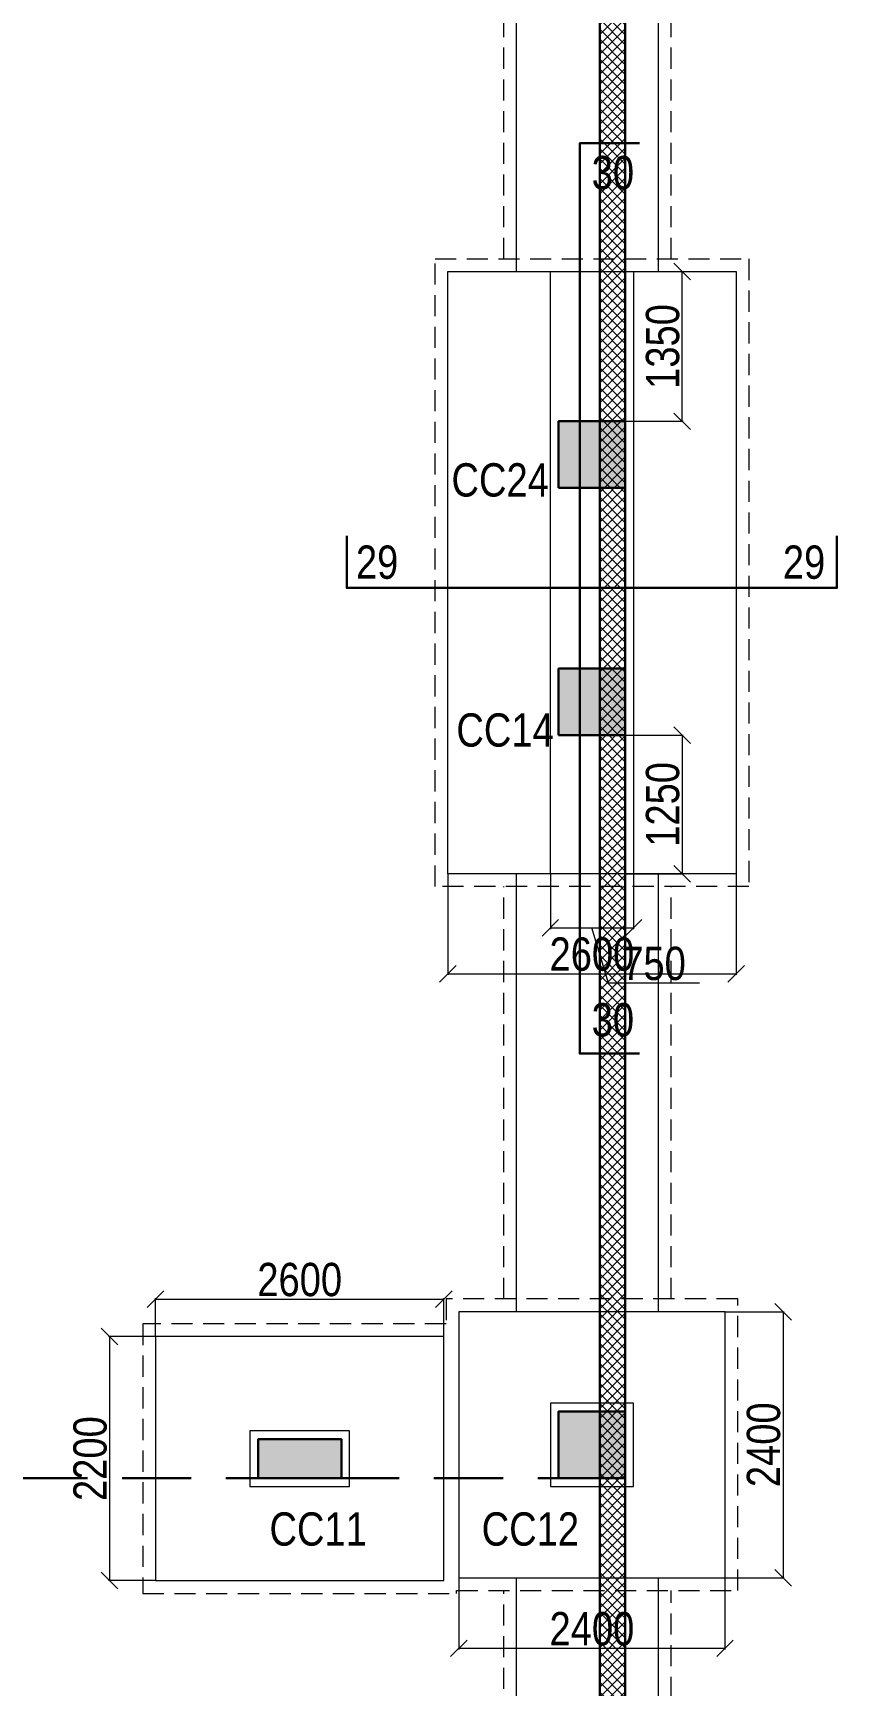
# Model space of a CAD drawing. Header units: millimetres. Extents: x 1112055 to 3390982, y -148532 to 766891.
# Drawn here: x 2043094 to 2050344, y 677637 to 692544 of the extents above; entities that cross this region are included whole.
import ezdxf

# ---------------------------------------------------------------- set-up
doc = ezdxf.new("R2010")
doc.units = ezdxf.units.MM
doc.header["$PDMODE"] = 35
doc.header["$PDSIZE"] = -25
doc.linetypes.add('DASHED2', pattern=[0.375, 0.25, -0.125])
doc.linetypes.add('Hidden', pattern=[9.525, 6.35, -3.175])
for name, color, linetype, lineweight in [('B COL. NO.', 3, 'Continuous', 20), ('B FINAL COLUMN', 1, 'Continuous', 30), ('B FOOTING', 49, 'Continuous', 20), ('B FOOTING DIM', 234, 'Continuous', 9), ('B HATCH', 250, 'Continuous', 0), ('B P.C.C', 251, 'Continuous', 0)]:
    doc.layers.add(name, color=color, linetype=linetype, lineweight=lineweight)
doc.layers.add('B Pedestal', color=7, linetype='Continuous', lineweight=9, true_color=0x5c8948)
doc.layers.add('B-COL HT', color=7, linetype='Continuous', lineweight=0, true_color=0x4e4f45)
doc.styles.add('SWINC', font='swissc.ttf')
doc.dimstyles.new('BHOOMI', dxfattribs={"dimtxt": 230, "dimasz": 150, "dimexe": 10, "dimexo": 0, "dimgap": 25, "dimtad": 1, "dimdec": 0, "dimzin": 0, "dimdsep": 46, "dimtxsty": 'SWINC', "dimblk": 'OBLIQUE', "dimcen": 0.09, "dimclrd": 250, "dimclre": 250, "dimclrt": 256, "dimaunit": 1, "dimadec": 3, "dimazin": 0, "dimtfac": 1, "dimtdec": 0, "dimtofl": 0, "dimtmove": 1, "dimatfit": 3, "dimfxl": 100, "dimtolj": 1, "dimtzin": 0, "dimlwd": 9, "dimlwe": 5, "dimarcsym": 0})

# ---------------------------------------------------------------- blocks, each defined once
blk = doc.blocks.new('_Oblique')
at = {"color": 0, "linetype": 'ByBlock', "lineweight": -2}
blk.add_line((-0.5, -0.5), (0.5, 0.5), dxfattribs=at)
blk = doc.blocks.new('*D2987')
at = {"layer": 'B FOOTING DIM', "color": 250, "lineweight": 5, "ltscale": 0.5, "transparency": 16777216}
for p, q in [((2044199, 680787), (2044199, 681135)), ((2044199, 681125), (2046799, 681125)), ((2046799, 680787), (2046799, 681135))]:
    blk.add_line(p, q, dxfattribs=at)
at = {"layer": 'Defpoints', "color": 0, "transparency": 16777216}
for p in [(2046799, 681125), (2044199, 680787), (2046799, 680787)]:
    blk.add_point(p, dxfattribs=at)
at = {"layer": 'B FOOTING DIM', "color": 250, "lineweight": 5, "transparency": 16777216, "xscale": 150, "yscale": 150, "zscale": 150, "rotation": 180}
blk.add_blockref('_Oblique', (2044199, 681125), dxfattribs=at)
at = {"layer": 'B FOOTING DIM', "color": 250, "lineweight": 5, "transparency": 16777216, "xscale": 150, "yscale": 150, "zscale": 150}
blk.add_blockref('_Oblique', (2046799, 681125), dxfattribs=at)
at = {"layer": 'B FOOTING DIM', "transparency": 16777216, "insert": (2045499, 681300), "char_height": 300, "attachment_point": 5, "style": 'SWINC'}
blk.add_mtext('\\A1;2600', dxfattribs=at)
blk = doc.blocks.new('*D2988')
at = {"layer": 'B FOOTING DIM', "color": 250, "lineweight": 5, "ltscale": 0.5, "transparency": 16777216}
for p, q in [((2044199, 680787), (2043775, 680787)), ((2043785, 680787), (2043785, 678587)), ((2044199, 678587), (2043775, 678587))]:
    blk.add_line(p, q, dxfattribs=at)
at = {"layer": 'Defpoints', "color": 0, "transparency": 16777216}
for p in [(2044199, 680787), (2043785, 678587), (2044199, 678587)]:
    blk.add_point(p, dxfattribs=at)
at = {"layer": 'B FOOTING DIM', "color": 250, "lineweight": 5, "transparency": 16777216, "xscale": 150, "yscale": 150, "zscale": 150}
for p, rotation in [((2043785, 680787), 90), ((2043785, 678587), 270)]:
    blk.add_blockref('_Oblique', p, dxfattribs=dict(at, rotation=rotation))
at = {"layer": 'B FOOTING DIM', "transparency": 16777216, "insert": (2043610, 679687), "char_height": 300, "attachment_point": 5, "rotation": 90, "style": 'SWINC'}
blk.add_mtext('\\A1;2200', dxfattribs=at)
blk = doc.blocks.new('*D2989')
at = {"layer": 'B FOOTING DIM', "color": 250, "lineweight": 5, "ltscale": 0.5, "transparency": 16777216}
for p, q in [((2046934, 678612), (2046934, 677966)), ((2049334, 678612), (2049334, 677966)), ((2046934, 677976), (2049334, 677976))]:
    blk.add_line(p, q, dxfattribs=at)
at = {"layer": 'Defpoints', "color": 0, "transparency": 16777216}
for p in [(2046934, 678612), (2049334, 678612), (2049334, 677976)]:
    blk.add_point(p, dxfattribs=at)
at = {"layer": 'B FOOTING DIM', "color": 250, "lineweight": 5, "transparency": 16777216, "xscale": 150, "yscale": 150, "zscale": 150, "rotation": 180}
blk.add_blockref('_Oblique', (2046934, 677976), dxfattribs=at)
at = {"layer": 'B FOOTING DIM', "color": 250, "lineweight": 5, "transparency": 16777216, "xscale": 150, "yscale": 150, "zscale": 150}
blk.add_blockref('_Oblique', (2049334, 677976), dxfattribs=at)
at = {"layer": 'B FOOTING DIM', "transparency": 16777216, "insert": (2048134, 678151), "char_height": 300, "attachment_point": 5, "style": 'SWINC'}
blk.add_mtext('\\A1;2400', dxfattribs=at)
blk = doc.blocks.new('*D2990')
at = {"layer": 'B FOOTING DIM', "color": 250, "lineweight": 5, "ltscale": 0.5, "transparency": 16777216}
for p, q in [((2049334, 681012), (2049868, 681012)), ((2049858, 681012), (2049858, 678612)), ((2049334, 678612), (2049868, 678612))]:
    blk.add_line(p, q, dxfattribs=at)
at = {"layer": 'Defpoints', "color": 0, "transparency": 16777216}
for p in [(2049334, 681012), (2049334, 678612), (2049858, 678612)]:
    blk.add_point(p, dxfattribs=at)
at = {"layer": 'B FOOTING DIM', "color": 250, "lineweight": 5, "transparency": 16777216, "xscale": 150, "yscale": 150, "zscale": 150}
for p, rotation in [((2049858, 681012), 90), ((2049858, 678612), 270)]:
    blk.add_blockref('_Oblique', p, dxfattribs=dict(at, rotation=rotation))
at = {"layer": 'B FOOTING DIM', "transparency": 16777216, "insert": (2049683, 679812), "char_height": 300, "attachment_point": 5, "rotation": 90, "style": 'SWINC'}
blk.add_mtext('\\A1;2400', dxfattribs=at)
blk = doc.blocks.new('*D2526')
at = {"layer": 'B FOOTING DIM', "color": 250, "lineweight": 5, "ltscale": 0.5, "transparency": 16777216}
for p, q in [((2047759, 684962), (2047759, 684463)), ((2048509, 684962), (2048509, 684463)), ((2047759, 684473), (2048509, 684473)), ((2048283, 683976), (2048134, 684473)), ((2049105, 683976), (2048283, 683976))]:
    blk.add_line(p, q, dxfattribs=at)
at = {"layer": 'Defpoints', "color": 0, "transparency": 16777216}
for p in [(2047759, 684962), (2048509, 684962), (2048509, 684473)]:
    blk.add_point(p, dxfattribs=at)
at = {"layer": 'B FOOTING DIM', "color": 250, "lineweight": 5, "transparency": 16777216, "xscale": 150, "yscale": 150, "zscale": 150, "rotation": 180}
blk.add_blockref('_Oblique', (2047759, 684473), dxfattribs=at)
at = {"layer": 'B FOOTING DIM', "color": 250, "lineweight": 5, "transparency": 16777216, "xscale": 150, "yscale": 150, "zscale": 150}
blk.add_blockref('_Oblique', (2048509, 684473), dxfattribs=at)
at = {"layer": 'B FOOTING DIM', "transparency": 16777216, "insert": (2048694, 684151), "char_height": 300, "attachment_point": 5, "style": 'SWINC'}
blk.add_mtext('\\A1;750', dxfattribs=at)
blk = doc.blocks.new('*D2527')
at = {"layer": 'B FOOTING DIM', "color": 250, "lineweight": 5, "ltscale": 0.5, "transparency": 16777216}
for p, q in [((2046834, 684962), (2046834, 684050)), ((2049434, 684962), (2049434, 684050)), ((2046834, 684060), (2049434, 684060))]:
    blk.add_line(p, q, dxfattribs=at)
at = {"layer": 'Defpoints', "color": 0, "transparency": 16777216}
for p in [(2046834, 684962), (2049434, 684962), (2049434, 684060)]:
    blk.add_point(p, dxfattribs=at)
at = {"layer": 'B FOOTING DIM', "color": 250, "lineweight": 5, "transparency": 16777216, "xscale": 150, "yscale": 150, "zscale": 150, "rotation": 180}
blk.add_blockref('_Oblique', (2046834, 684060), dxfattribs=at)
at = {"layer": 'B FOOTING DIM', "color": 250, "lineweight": 5, "transparency": 16777216, "xscale": 150, "yscale": 150, "zscale": 150}
blk.add_blockref('_Oblique', (2049434, 684060), dxfattribs=at)
at = {"layer": 'B FOOTING DIM', "transparency": 16777216, "insert": (2048134, 684235), "char_height": 300, "attachment_point": 5, "style": 'SWINC'}
blk.add_mtext('\\A1;2600', dxfattribs=at)
blk = doc.blocks.new('*D2528')
at = {"layer": 'B FOOTING DIM', "color": 250, "lineweight": 5, "ltscale": 0.5, "transparency": 16777216}
for p, q in [((2048434, 690392), (2048958, 690392)), ((2048948, 689042), (2048948, 690392)), ((2048434, 689042), (2048958, 689042))]:
    blk.add_line(p, q, dxfattribs=at)
at = {"layer": 'Defpoints', "color": 0, "transparency": 16777216}
for p in [(2048434, 690392), (2048948, 690392), (2048434, 689042)]:
    blk.add_point(p, dxfattribs=at)
at = {"layer": 'B FOOTING DIM', "color": 250, "lineweight": 5, "transparency": 16777216, "xscale": 150, "yscale": 150, "zscale": 150}
for p, rotation in [((2048948, 690392), 90), ((2048948, 689042), 270)]:
    blk.add_blockref('_Oblique', p, dxfattribs=dict(at, rotation=rotation))
at = {"layer": 'B FOOTING DIM', "transparency": 16777216, "insert": (2048773, 689717), "char_height": 300, "attachment_point": 5, "rotation": 90, "style": 'SWINC'}
blk.add_mtext('\\A1;1350', dxfattribs=at)
blk = doc.blocks.new('*D2529')
at = {"layer": 'B FOOTING DIM', "color": 250, "lineweight": 5, "ltscale": 0.5, "transparency": 16777216}
for p, q in [((2048434, 686212), (2048958, 686212)), ((2048948, 686212), (2048948, 684962)), ((2048434, 684962), (2048958, 684962))]:
    blk.add_line(p, q, dxfattribs=at)
at = {"layer": 'Defpoints', "color": 0, "transparency": 16777216}
for p in [(2048434, 686212), (2048434, 684962), (2048948, 684962)]:
    blk.add_point(p, dxfattribs=at)
at = {"layer": 'B FOOTING DIM', "color": 250, "lineweight": 5, "transparency": 16777216, "xscale": 150, "yscale": 150, "zscale": 150}
for p, rotation in [((2048948, 686212), 90), ((2048948, 684962), 270)]:
    blk.add_blockref('_Oblique', p, dxfattribs=dict(at, rotation=rotation))
at = {"layer": 'B FOOTING DIM', "transparency": 16777216, "insert": (2048773, 685587), "char_height": 300, "attachment_point": 5, "rotation": 90, "style": 'SWINC'}
blk.add_mtext('\\A1;1250', dxfattribs=at)

msp = doc.modelspace()

# ---------------------------------------------------------------- hatches: boundary and pattern name
at = {"layer": 'B HATCH', "lineweight": 0}
h = msp.add_hatch(dxfattribs=at)
h.set_pattern_fill('ANSI37', color=250, scale=20, style=0)
h.set_pattern_definition([(45, (271573.584, 205286.05), (-44.9012806, 44.9012806), []), (135, (271573.584, 205286.05), (-44.9012806, -44.9012806), [])])
h.paths.add_polyline_path([(2048204.1, 723875.9), (2048204.1, 727418.8), (2041029.1, 727292.9), (2041029.1, 723876.1)], flags=16)
h.paths.add_polyline_path([(2022340.1, 724422.7), (2027289.1, 724422.7), (2027289.1, 727051.5), (2022340.1, 726964.7)], flags=16)
h.paths.add_polyline_path([(2029179.1, 727085), (2029629.1, 727092.9), (2029629.1, 723875.7), (2029179.1, 723875.7)], flags=16)
h.paths.add_polyline_path([(1985114.1, 723607.5), (1985114.1, 614861.9), (2035574.1, 614861.9), (2035574.1, 654741.9), (2048204.1, 654741.9), (2048204.1, 723645.9), (2029165.7, 723646.5), (2029165.7, 720986.9), (2028949.1, 720986.9), (2028949.1, 727080.9), (2027519.1, 727055.8), (2027519.1, 720986.9), (2027289.1, 720986.9), (2027289.1, 724192.7), (2017838.1, 724192.7), (2017838.1, 723607.5)], flags=16)
h.paths.add_polyline_path([(2040803.8, 727289), (2040803.8, 723876.1), (2033374.1, 723876.4), (2033374.1, 727158.6)], flags=16)
h.paths.add_polyline_path([(2029859.1, 723876.5), (2029859.1, 727096.9), (2033144.1, 727154.5), (2033144.1, 723876.4)], flags=16)
h.paths.add_polyline_path([(2017608.1, 723837.5), (1984884.1, 723837.5), (1984884.1, 614631.9), (2035804.1, 614631.9), (2035804.1, 654511.9), (2048434.1, 654511.9), (2048434.1, 727652.9), (2022110.1, 727190.9), (2022110.1, 724422.7), (2017608.1, 724422.7)])
at = {"layer": 'B-COL HT', "lineweight": 0}
h = msp.add_hatch(color=250, dxfattribs=at)
h.dxf.hatch_style = 1
h.paths.add_polyline_path([(2047834.1, 688441.9), (2048434.1, 688441.9), (2048434.1, 689041.9), (2047834.1, 689041.9)])
h = msp.add_hatch(color=250, dxfattribs=at)
h.dxf.hatch_style = 1
h.paths.add_polyline_path([(2047834.1, 686211.9), (2048434.1, 686211.9), (2048434.1, 686811.9), (2047834.1, 686811.9)])
h = msp.add_hatch(color=250, dxfattribs=at)
h.dxf.hatch_style = 1
h.paths.add_polyline_path([(2047834.1, 679511.9), (2048434.1, 679511.9), (2048434.1, 680111.9), (2047834.1, 680111.9)])
h = msp.add_hatch(color=250, dxfattribs=at)
h.dxf.hatch_style = 1
h.paths.add_polyline_path([(2045124.2, 679511.9), (2045874.3, 679511.9), (2045874.3, 679861.9), (2045124.2, 679861.9)])

# ---------------------------------------------------------------- linework, layer by layer
at = {"color": 16, "linetype": 'DASHED2', "lineweight": 30, "ltscale": 2500}
msp.add_lwpolyline([(1996084.1, 679511.9), (2048434.1, 679511.9), (2048434.1, 721356.9), (1996084.1, 721356.9)], close=True, dxfattribs=at)
at = {"color": 6, "lineweight": 30}
for points in [[(2048563.5, 691550), (2048023.5, 691550), (2048023.5, 683340), (2048563.5, 683340)], [(2045923.5, 688010), (2045923.5, 687540), (2050343.5, 687540), (2050343.5, 688010)]]:
    msp.add_lwpolyline(points, dxfattribs=at)
at = {"layer": 'B FINAL COLUMN', "color": 16, "lineweight": 30}
msp.add_lwpolyline([(2017608.1, 723837.5), (1984884.1, 723837.5), (1984884.1, 614631.9), (2035804.1, 614631.9), (2035804.1, 654511.9), (2048434.1, 654511.9), (2048434.1, 727652.9), (2022110.1, 727190.9), (2022110.1, 724422.7), (2017608.1, 724422.7), (2017608.1, 723837.5)], dxfattribs=at)
msp.add_lwpolyline([(1985114.1, 614861.9), (2035574.1, 614861.9), (2035574.1, 654741.9), (2048204.1, 654741.9), (2048204.1, 723645.9), (2029165.7, 723646.5), (2029165.7, 720986.9), (2028949.1, 720986.9), (2028949.1, 727080.9), (2027519.1, 727055.8), (2027519.1, 720986.9), (2027289.1, 720986.9), (2027289.1, 724192.7), (2017838.1, 724192.7), (2017838.1, 723607.5), (1985114.1, 723607.5)], close=True, dxfattribs=at)
at = {"layer": 'B FINAL COLUMN'}
for points in [[(2047834.1, 688441.9), (2048434.1, 688441.9), (2048434.1, 689041.9), (2047834.1, 689041.9)], [(2047834.1, 686211.9), (2048434.1, 686211.9), (2048434.1, 686811.9), (2047834.1, 686811.9)], [(2047834.1, 679511.9), (2048434.1, 679511.9), (2048434.1, 680111.9), (2047834.1, 680111.9)], [(2045124.2, 679511.9), (2045874.3, 679511.9), (2045874.3, 679861.9), (2045124.2, 679861.9)]]:
    msp.add_lwpolyline(points, close=True, dxfattribs=at)
at = {"layer": 'B FOOTING'}
for points in [[(2047454.1, 690391.9), (2047454.1, 695186.9)], [(2048734.1, 690391.9), (2048734.1, 695186.9)], [(2047454.1, 681011.9), (2047454.1, 684961.9)], [(2048734.1, 681011.9), (2048734.1, 684961.9)], [(2013084.1, 614331.9), (2036104.1, 614331.9), (2036104.1, 654211.9), (2048734.1, 654211.9), (2048734.1, 678611.9)], [(2013084.1, 615611.9), (2034824.1, 615611.9), (2034824.1, 655491.9), (2047454.1, 655491.9), (2047454.1, 678611.9)]]:
    msp.add_lwpolyline(points, dxfattribs=at)
for points in [[(2046834.1, 690391.9), (2049434.1, 690391.9), (2049434.1, 684961.9), (2046834.1, 684961.9)], [(2046934.1, 678611.9), (2049334.1, 678611.9), (2049334.1, 681011.9), (2046934.1, 681011.9)], [(2044199.2, 680786.9), (2044199.2, 678586.9), (2046799.2, 678586.9), (2046799.2, 680786.9)]]:
    msp.add_lwpolyline(points, close=True, dxfattribs=at)
at = {"layer": 'B P.C.C', "color": 250, "linetype": 'Hidden', "lineweight": 0, "ltscale": 30}
for points in [[(2047339.1, 690506.9), (2047339.1, 695071.9)], [(2048849.1, 690506.9), (2048849.1, 695071.9)], [(2047339.1, 681126.9), (2047339.1, 684846.9)], [(2048849.1, 681126.9), (2048849.1, 684846.9)], [(2046914.2, 678496.9), (2049449.1, 678496.9), (2049449.1, 681126.9), (2046819.1, 681126.9), (2046819.1, 680901.9)], [(2046819.1, 680901.9), (2044084.2, 680901.9), (2044084.2, 678471.9), (2046914.2, 678471.9), (2046914.2, 678496.9)], [(2013199.1, 614216.9), (2036219.1, 614216.9), (2036219.1, 654096.9), (2048849.1, 654096.9), (2048849.1, 678496.9)], [(2013199.1, 615726.9), (2034709.1, 615726.9), (2034709.1, 655606.9), (2047339.1, 655606.9), (2047339.1, 678496.9)]]:
    msp.add_lwpolyline(points, dxfattribs=at)
msp.add_lwpolyline([(2046719.1, 690506.9), (2049549.1, 690506.9), (2049549.1, 684846.9), (2046719.1, 684846.9)], close=True, dxfattribs=at)
at = {"layer": 'B Pedestal', "color": 87, "lineweight": 9}
for points in [[(2047759.1, 690391.9), (2048509.1, 690391.9), (2048509.1, 684961.9), (2047759.1, 684961.9)], [(2047759.1, 679436.9), (2048509.1, 679436.9), (2048509.1, 680186.9), (2047759.1, 680186.9)], [(2045049.2, 679436.9), (2045949.3, 679436.9), (2045949.3, 679936.9), (2045049.2, 679936.9)]]:
    msp.add_lwpolyline(points, close=True, dxfattribs=at)

# ---------------------------------------------------------------- texts
at = {"color": 6, "lineweight": 30, "style": 'SWINC'}
for s, p in [('30', (2048131.9, 691135.4)), ('29', (2046005.9, 687622.1)), ('29', (2049855.9, 687622.1)), ('30', (2048131.9, 683495.4))]:
    msp.add_text(s, height=300, dxfattribs=at).set_placement(p)
at = {"layer": 'B COL. NO.', "style": 'SWINC'}
for s, p in [('CC24', (2046867.6, 688363.7)), ('CC14', (2046911.6, 686108.3)), ('CC11', (2045226.4, 678902.2)), ('CC12', (2047139.9, 678902.2))]:
    msp.add_text(s, height=300, dxfattribs=at).set_placement(p)

# ---------------------------------------------------------------- dimensions: what is measured, and where the dimension line sits
at = {"layer": 'B FOOTING DIM', "color": 250, "ltscale": 0.5}
for base, p1, p2, picture, middle in [((2048947.6, 690391.9), (2048434.1, 689041.9), (2048434.1, 690391.9), '*D2528', (2048772.6, 689716.9)), ((2048947.6, 684961.9), (2048434.1, 686211.9), (2048434.1, 684961.9), '*D2529', (2048772.6, 685586.9)), ((2049858.1, 678611.9), (2049334.1, 681011.9), (2049334.1, 678611.9), '*D2990', (2049683.1, 679811.9)), ((2043785.5, 678586.9), (2044199.2, 680786.9), (2044199.2, 678586.9), '*D2988', (2043610.5, 679686.9))]:
    dim = msp.add_linear_dim(base=base, p1=p1, p2=p2, angle=90, dimstyle='BHOOMI', override={"dimtxt": 300, "dimlwd": 5}, dxfattribs=at)
    dim.commit()
    dim.dimension.update_dxf_attribs({"geometry": picture, "text_midpoint": middle})
for base, p1, p2, picture, middle in [((2049434.1, 684060.1), (2046834.1, 684961.9), (2049434.1, 684961.9), '*D2527', (2048134.1, 684235.1)), ((2048509.1, 684473.2), (2047759.1, 684961.9), (2048509.1, 684961.9), '*D2526', (2048308.4, 684150.7)), ((2046799.2, 681124.9), (2044199.2, 680786.9), (2046799.2, 680786.9), '*D2987', (2045499.2, 681299.9)), ((2049334.1, 677975.7), (2046934.1, 678611.9), (2049334.1, 678611.9), '*D2989', (2048134.1, 678150.7))]:
    dim = msp.add_linear_dim(base=base, p1=p1, p2=p2, dimstyle='BHOOMI', override={"dimtxt": 300, "dimlwd": 5}, dxfattribs=at)
    dim.commit()
    dim.dimension.update_dxf_attribs({"geometry": picture, "text_midpoint": middle})

doc.saveas('drawing.dxf')
